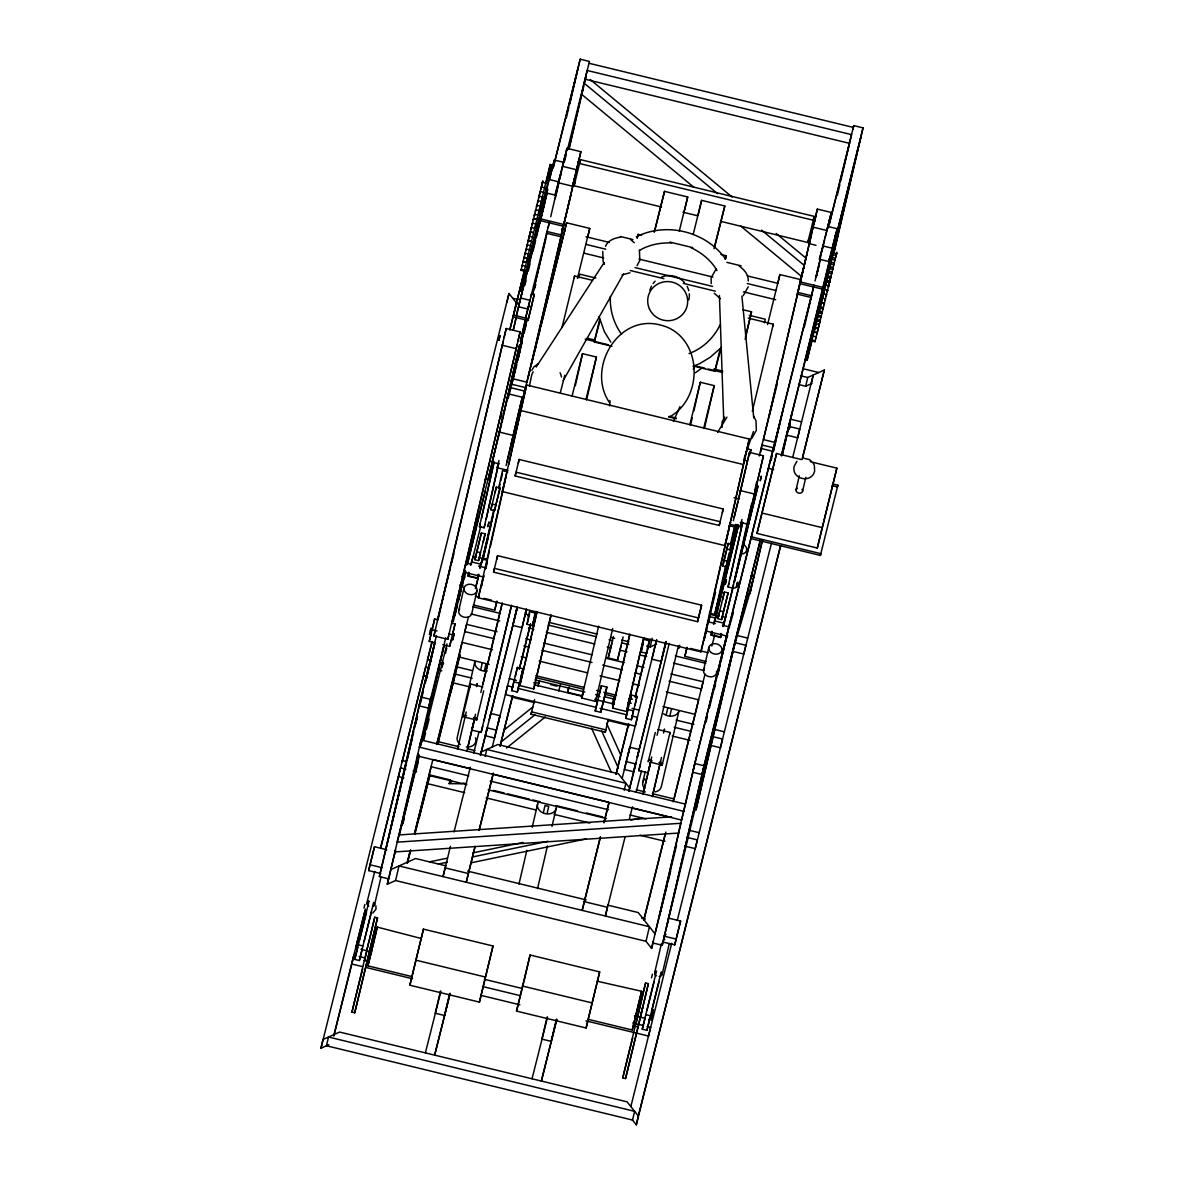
<?xml version="1.0" encoding="UTF-8"?>
<svg xmlns="http://www.w3.org/2000/svg" width="1184" height="1184" viewBox="0 0 1184 1184"><rect width="100%" height="100%" fill="white"/><g stroke="black" fill="none" stroke-linecap="round" stroke-linejoin="round"><path stroke-width="1.5" d="M609.597 405.934L609.982 400.577M507.951 470.344L497.236 467.739L498.967 460.502M574.344 277.752L574.566 275.961L592.474 280.312M742.827 309.69L751.529 311.792L745.15 339.26M729.522 524.127L740.237 526.732L741.968 519.48M773.048 325.985L773.285 324.209L748.214 318.126M409.871 985.221L423.443 929.129L493.003 946.001L479.431 1002.108L409.871 985.221L412.017 976.608L367.913 965.848L377.282 927.102L421.238 938.498M377.282 927.102L374.988 937.18M411.973 976.534L421.341 937.802M574.64 177.926L572.538 186.199L558.626 182.824L561.098 172.168M572.538 186.199L579.242 158.523L577.6 165.73M597.446 981.27L641.61 991.274L632.241 1030.021L588.182 1019.32L597.565 980.574M632.241 1030.021L641.61 991.274M640.455 1016.375L641.417 1012.246M816.013 245.31L809.057 243.623L815.746 215.947L814.104 223.14M822.969 246.997L824.597 239.79M527.043 624.353L529.47 611.654L535.035 613.001L532.608 625.7L527.043 624.353L529.648 613.667M641.121 652.044L643.548 639.345L649.113 640.692L646.686 653.39L641.121 652.044L643.297 643.134M520.99 270.337L521.182 269.419L524.882 270.322L524.704 271.24L520.99 270.337L526.155 249.025L529.87 249.898M522.144 265.438L521.966 266.37L522.144 265.423L525.859 266.326M811.306 340.814L815.006 341.717L815.184 340.785L811.484 339.897L812.446 335.916L816.161 336.789L815.983 337.736L816.161 336.789M817.138 332.778L813.438 331.875L817.152 332.748L816.96 333.74L820.172 320.39L816.457 319.488L817.152 316.676M483.708 690.834L476.649 720.035L462.737 716.66L463.077 714.958L466.555 715.802M470.285 685.728L470.625 684.026L482.806 686.986M476.649 720.035L476.989 718.333L473.511 717.489M651.748 757.035L650.46 762.215L662.152 765.056L662.478 763.354L659 762.511M669.7 734.139L670.04 732.437L657.86 729.477M819.15 324.564L818.943 325.615L819.15 324.534L815.436 323.661M525.148 253.169L524.926 254.264L525.134 253.184L528.848 254.072M525.933 250.12L530.343 231.916L532.815 232.508L530.343 231.931L530.062 233.218M526.954 245.946L527.191 244.807L530.906 245.68M817.256 316.439L820.971 317.312L821.208 316.172L817.493 315.27L818.188 312.428M526.954 245.976L527.191 244.777M528.227 240.559L531.942 241.447L528.227 240.53L527.99 241.743L540.23 191.556M529.396 386.28L531.527 375.861A15.274 14.785 5.5 0 1 533.17 371.82M820.956 317.342L821.208 316.158M529.278 236.267L529.026 237.496L529.278 236.238L532.992 237.14M819.313 307.988L823.028 308.861L823.294 307.633L819.58 306.73L818.884 309.572M823.028 308.891L823.294 307.603M824.079 304.584L824.345 303.311L820.645 302.379M531.409 227.55L531.113 228.926L531.409 227.565L535.124 228.453L535.834 225.537M532.474 223.169L532.193 224.56L532.489 223.154L536.189 224.042M825.426 298.916L825.13 300.292L825.411 298.945L821.711 298.042M826.491 294.55L826.195 295.926L826.506 294.52L822.776 293.647M824.079 304.614L824.36 303.282L820.645 302.408L819.935 305.28M534.665 214.26L534.339 215.784L534.65 214.289L538.38 215.162M535.76 209.805L535.434 211.329L535.76 209.775L539.475 210.678L538.735 213.668M825.722 281.822L829.436 282.695L829.777 281.17L826.062 280.268M536.87 205.261L536.515 206.889L536.87 205.276L540.585 206.164M537.98 200.747L537.625 202.375L537.98 200.718L541.695 201.62L540.955 204.654M827.172 275.754L830.887 276.627L815.006 341.717M829.436 282.724L829.777 281.141M827.927 272.868L831.642 273.741L831.997 272.113L828.282 271.21L829.022 268.161M830.872 276.656L830.532 278.24L826.817 277.367L821 300.928M539.845 193.332L540.23 191.586L543.944 192.459M829.022 268.354L832.737 269.227L833.122 267.525L829.407 266.652L830.147 263.588M831.627 273.77L831.997 272.083M832.737 269.227L833.107 267.554M830.147 263.825L833.862 264.698L834.232 262.966L830.532 262.064M540.955 188.804L541.354 186.954L545.069 187.856M542.08 184.201L542.494 182.351L546.194 183.254M540.97 188.774L541.354 186.983M833.847 264.728L834.246 262.937M831.257 259.266L834.972 260.14L835.371 258.334L831.656 257.461L832.411 254.368M836.437 253.983C838.08 247.5 834.528 261.842 836.156 255.33M834.972 260.14L835.371 258.349M499.145 463.876L492.189 462.189L508.365 393.872L522.277 397.247L506.959 462.1M501.986 422.274L508.365 393.872M484.952 524.394L484.108 527.783L479.476 526.658L494.039 461.804M481.562 518.178L494.098 462.337M484.108 527.783L498.671 462.929M486.195 519.302L497.931 467.073M490.857 509.742L492.13 504.088L495.844 504.976L494.572 510.644L490.857 509.742L496.303 487.142L500.018 488.03L494.572 510.644M495.03 492.796L496.303 487.142M486.461 558.937L482.894 558.064L493.713 509.904M498.508 488.489L502.519 470.655L507.862 471.957M490.072 528.745L494.483 509.12M499.293 487.719L500.092 484.152M500.891 480.586L502.49 473.452M506.101 465.564L522.277 397.247M715.55 592.518L700.898 651.851L478.306 597.816L526.643 384.992L749.235 439.042L731.016 520.161M485.381 568.794L489.421 550.782M490.235 547.186L505.997 476.93M508.824 464.32L526.643 384.992M493.565 572.153L494.409 568.379L698.456 617.915L697.613 621.689L493.565 572.153L497.546 555.666L701.594 605.202L697.613 621.689M515.173 475.938L516.017 472.164L720.064 521.7L719.221 525.474L515.173 475.938L519.14 459.451L723.187 508.987L722.344 512.761M496.703 559.44L497.546 555.666M518.296 463.225L519.14 459.451M575.291 385.836L582.513 353.661L596.425 357.05L586.628 399.822M693.898 410.863L700.306 382.254L714.218 385.644L704.421 428.416M700.898 651.851L749.235 439.042M724.001 560.372L727.716 561.275L726.443 566.929L722.728 566.026L728.175 543.426L731.89 544.329L730.617 549.983L726.902 549.08L728.175 543.426M733.34 520.723L749.516 452.406L763.428 455.781L747.252 524.098L740.296 522.41M749.516 452.406L738.89 498.198M709.408 613.046L714.766 614.348L725.585 566.189M730.38 544.788L734.391 526.939L729.033 525.652M721.544 586.82L729.152 552.928M729.966 549.361L735.56 524.379M730.572 549.346L730.365 550.234L730.765 548.74M751.677 503.466L732.674 588.122L728.042 586.998L742.605 522.144M730.128 578.517L742.664 522.677M734.761 579.642L763.428 455.781M754.978 489.584L756.606 482.376M478.528 574.906L477.64 578.488L468.361 576.238L469.16 572.76M437.917 743.774L459.821 655.004M477.64 578.488L478.44 575.01M486.476 560.091L482.909 559.218L485.825 546.46M483.768 575.868L481.385 586.317L482.273 582.735M750.094 453.206L750.893 449.728L747.296 448.854M709.438 614.215L714.781 615.502L717.696 602.76M721.53 633.899L720.642 637.466L711.362 635.216L712.161 631.738M720.642 637.466L721.441 633.988M328.856 1044.702L320.953 1048.254L322.98 1039.493L339.601 1032.063L627.12 1101.86L638.339 1116.038L636.296 1124.8L632.019 1119.398M380.834 873.555L368.653 870.595L370.015 864.764L374.514 846.738L386.68 849.698M374.514 846.738L368.653 870.595M353.824 955.251L351.781 964.013L362.511 966.618M506.944 302.26L508.972 293.499L516.994 303.637M362.422 948.325L359.374 960.535L354.741 959.41L369.008 901.216M434.35 642.66L429.259 641.417L434.661 618.936L438.065 619.75M432.338 628.941L434.661 618.936M402.205 761.786L425.707 666.947L429.274 667.82M359.374 960.535L373.641 902.341M431.065 697.272L388.633 878.839L379.368 876.589L421.134 697.08L436.482 635.512M382.062 865.77L421.785 695.023M426.462 678.713L434.824 642.764M429.984 664.313L435.002 642.734M374.588 904.724L380.996 877.152M531.542 306.094L527.99 320.464L513.146 316.868L516.283 303.43L519.066 304.11L547.733 189.307M516.298 304.244L516.698 302.497L513.146 316.868M517.097 300.825L519.421 290.82L522.203 291.501L521.434 294.831M546.742 188.093L521.448 290.687L519.598 290.228L550.264 164.502L552.129 164.946L548.399 180.974M351.944 1012.128L374.751 917.215L377.533 917.896L354.726 1012.794L351.944 1012.128L362.718 968.882M364.79 959.972L367.277 949.287M369.364 940.377L374.751 917.215M546.12 182.306L550.264 164.502M521.448 290.687L552.129 164.946M513.146 330.144L516.076 317.564M513.338 330.114L516.268 317.534M354.726 1012.794L377.533 917.896M537.492 231.058L537.906 229.311M544.684 202.227L545.084 200.481M547.126 191.719L547.541 189.973M540.022 222.844L547.319 192.267M653.405 941.236L651.614 948.414L646.02 941.31L395.589 880.526L387.286 884.241L395.604 849.934M566.233 118.311L568.749 107.522M569.578 103.926L575.439 78.766M569.77 103.911L580.175 59.2L589.44 61.45L567.225 150.56M404.366 815.776L418.574 754.652M420.675 745.668L444.089 645.014M410.404 790.572L418.352 756.428M421.696 742.042L444.281 644.999M549.45 221.852L525.622 318.037L527.975 308.58M502.771 416.872L488.134 479.772L485.04 479.032M503.6 413.275L519.495 344.973M520.338 341.377L525.356 319.813M530.698 297.08L531.483 293.75L534.265 294.416L531.142 307.855M442.86 644.718L449.654 646.375L455.07 623.879L451.666 623.05M507.137 398.875L519.687 344.944M520.516 341.347L525.533 319.784M452.747 633.884L455.07 623.879M395.589 880.526L398.993 865.933L649.409 926.717L646.02 941.31M458.726 610.559L463.995 587.9M511.651 384.223L510.837 387.716L524.749 391.105L525.563 387.597L511.651 384.223L515.04 370.622M526.836 319.384L512.998 378.806L526.91 382.195L580.856 151.685L566.944 148.311L559.514 178.932M532.696 294.18L546.949 232.952M548.207 227.55L549.465 222.148M550.708 216.746L558.67 182.528M517.497 360.794L521.271 344.588M525.459 326.577L527.132 319.369M555.207 198.72L558.981 182.514M559.81 178.917L561.497 171.71M563.584 162.711L566.944 148.311M521.271 345.521L518.03 358.885L520.235 350.005M524.201 332.941L525.874 325.748M534.665 288.008L535.494 284.412M534.842 287.978L535.686 284.382M527.99 320.464L534.265 294.416M568.823 149.317L587.19 70.463L851.533 134.636L840.684 181.137M569.001 149.288L583.638 86.388M584.482 82.791L586.154 75.598M485.114 533.895L478.588 560.58L474.873 559.692L481.4 532.992L485.114 533.895L483.25 541.872M481.4 532.992L474.873 559.692M478.588 560.58L480.438 552.602L476.738 551.7M464.705 632.463L466.6 624.368L497.058 631.753M476.974 591.053A6.675 5.195 13.1 0 1 466.156 593.051A6.675 5.195 13.1 0 1 468.331 584.319A6.675 5.195 13.1 0 1 476.974 591.053L471.706 613.712A6.675 5.195 13.1 0 1 462.722 616.775A6.675 5.195 13.1 0 1 459.703 608.754M531.823 362.363L574.566 178.695M577.082 167.891L580.856 151.685M535.005 350.316L536.234 345.062M564.531 231.546L566.574 222.784L589.75 228.408L587.723 237.17M457.527 749.146L466.259 711.998M480.719 669.715L482.362 662.714M473.319 604.98L494.72 610.174L496.762 601.413M421.356 938.083L423.443 929.129M484.434 670.618L486.062 663.617M466.792 751.411L475.524 714.248M467.71 748.081L474.325 719.665M517.29 607.259L480.393 755.451L487.201 728.545M489.214 719.739L490.694 713.434L499.959 715.684L498.124 723.557M517.112 606.741L512.776 625.389L522.04 627.638L526.377 608.99M516.357 610.974L517.156 607.584M485.114 756.472L486.757 749.472L625.877 783.246L624.249 790.246M496.362 730.099L494.527 737.972L485.262 735.723L487.098 727.849L496.362 730.099L499.959 715.684M525.637 613.223L526.658 609.464M440.389 991.23L435.268 1013.238L444.548 1015.487L449.668 993.48M474.976 846.59L466.23 882.258L475.169 846.382M511.74 690.686L513.797 681.806L519.362 683.168L517.304 692.048L511.74 690.686L517.393 667.391L522.958 668.753L520.886 677.633M515.321 676.271L517.393 667.391M519.835 685.595L537.048 611.743L519.835 685.595L533.747 688.97L551.063 615.177M533.747 688.97L550.96 615.118M531.039 714.189L531.586 711.85L605.779 729.862L605.246 732.2L531.039 714.189L534.635 699.626M479.431 1002.108L493.003 946.001M518.977 884.108L526.836 850.349M532.208 827.261L537.58 804.158M567.713 692.388L568.912 687.282L567.654 692.329L582.484 695.926L583.327 692.566M543.382 812.535L545.01 805.52L548.725 806.422L547.097 813.438M537.536 888.607L547.452 845.968M551.996 826.432L556.14 808.657M588.241 1019.38L586.095 1027.993L516.535 1011.106L530.092 955.014L599.652 971.901L597.58 980.87M524.26 980.115L530.092 955.014M595.212 710.948L601.324 685.728L606.889 687.075L600.776 712.309L595.212 710.948L597.728 700.144M598.808 696.532L601.324 685.728M600.776 712.309L606.889 687.075M642.542 643.09L626.499 711.48L612.587 708.106L629.784 634.254M629.888 634.313L612.587 708.106M547.052 1017.13L541.932 1039.138L551.211 1041.387L556.332 1019.38M626.499 711.48L643.696 637.628M625.818 718.392L627.875 709.497L633.44 710.859L631.383 719.739L625.818 718.392L631.472 695.082L637.036 696.444L634.979 705.324M629.414 703.962L631.472 695.082M600.303 837.058L582.173 910.392L600.51 836.851M646.612 646.109L650.164 646.967L652.192 638.206M626.218 761.623L624.382 769.496L633.662 771.746L635.497 763.872L626.218 761.623L629.814 747.208L639.079 749.457L637.244 757.331L665.882 643.104M627.979 755.081L629.814 747.208M656.232 640.514L651.896 659.162L661.16 661.412L665.512 642.764M655.492 644.747L656.676 639.656M655.699 644.481L656.513 640.988M628.793 791.474L666.133 641.491M664.757 646.997L665.941 641.906M642.764 782.269L645.221 771.672M586.095 1027.993L599.652 971.901M643.016 794.183L650.46 762.215M648.062 773.108L643.075 794.316M648.891 769.556L650.549 762.452M666.222 714.751L667.85 707.751M669.937 715.654L671.565 708.639M652.295 796.432L661.456 757.553M706.256 661.516L684.855 656.321L686.898 647.574M660.657 761.149L652.354 796.566M777.858 283.331L779.886 274.57L801.287 279.764M703.577 669.996L708.846 647.337M701.209 689.887L703.104 681.777L670.854 673.948M717.874 618.67L719.739 610.692L723.439 611.595L721.589 619.572L717.874 618.67L724.401 591.985L728.116 592.873L721.589 619.572M722.536 599.962L724.401 591.985M827.927 226.884L831.272 212.469L817.36 209.094L763.428 439.604L775.594 442.564M769.171 416.176L811.499 234.299M814.015 223.495L817.36 209.094M651.614 948.414L694.742 763.502L814.015 285.092M659.014 917.807L678.669 833.344M683.642 811.321L419.314 747.148L421.104 739.941L685.447 804.114L681.599 820.068L417.271 755.91M685.358 804.572L695.393 761.445M641.728 1012.142L625.552 1078.55L622.769 1077.869L645.576 982.957L648.358 983.638L642.557 1008.576M636.03 1023.938L645.576 982.957M714.263 689.236L715.521 683.849M717.608 674.85L726.399 637.11M717.8 674.821L720.316 664.046M721.145 660.45L729.092 626.292M625.552 1078.55L648.358 983.638M767.898 470.063L768.312 468.316L773.655 469.619M771.11 460.428L772.368 455.026M773.196 451.43L780.3 420.882M773.389 451.415L783.009 410.064M804.158 327.731L811.277 297.125M812.949 289.917L813.793 286.321M815.051 280.919L820.912 255.7M821.755 252.103L823.428 244.896M825.1 237.688L831.272 212.469M816.19 277.293L817.863 270.1M818.706 266.489L820.379 259.296M654.678 972.73L661.501 943.426M810.27 461.686L836.866 468.154L817.286 548.044L756.99 533.407L776.571 453.516L801.405 459.54M649.942 1018.122L646.893 1030.332L642.261 1029.207L656.528 971.013M652.976 942.997L662.241 945.261L704.021 765.752L760.306 539.978M776.571 453.516L756.99 533.407M704.672 763.695L662.241 945.261M837.325 195.508L839.841 184.734M852.954 129.115L853.782 125.622L863.047 127.872L834.246 251.659M735.678 639.36L695.94 810.108L738.372 628.556M646.893 1030.332L661.16 972.138M762.392 539.963L749.842 593.88L762.585 539.934M782.047 455.485L789.58 423.132M782.239 455.455L792.274 412.313M662.108 974.521L669.315 943.5M831.982 259.222L837.784 234.299L835.934 233.84L805.268 359.581L807.118 360.025L811.958 340.607M826.402 274.792L830.546 256.987M831.79 251.644L835.934 233.84M807.118 360.025L837.784 234.299M828.667 273.46L831.153 262.789M834.054 251.689L858.311 147.438M662.552 941.946L674.732 944.891L680.578 921.034L668.398 918.088M680.578 921.034L674.732 944.891M798.49 384.489L805.682 386.236L807.71 377.489L824.316 370.044L802.16 459.51M811.218 383.764L813.245 375.002L792.688 457.483M796.062 489.776L799.318 475.761M802.56 491.345L805.816 477.344M817.286 548.044L836.866 468.154M820.394 555.429L820.793 553.668L751.233 536.781L750.834 538.542L820.394 555.429L837.872 485.203L832.515 483.901M837.872 485.203L837.458 486.95L832.115 485.647M448.662 635.971L447.818 639.301L433.906 635.926L506.204 328.545L520.116 331.92L518.015 340.888M438.095 619.247L503.274 341.096M504.103 337.514L506.204 328.545M447.818 639.301L520.116 331.92M452.007 622.621L517.186 344.485M597.076 695.26L595.537 701.387L581.625 698.012L598.66 626.114M595.537 701.387L612.705 628.512M563.688 162.356L565.33 155.148L562.829 165.035M534.428 618.122L533.214 623.036L533.806 620.712M642.142 1009.552L642.69 1007.155L640.884 1014.688M828.016 226.514L829.658 219.321L827.157 229.208M542.494 182.514C543.974 176.209 540.511 190.476 542.154 183.949M391.282 826.121L413.778 731.564M414.622 727.997L417.168 717.297M420.557 703.03L423.102 692.314M425.234 683.405L431.598 656.646M385.703 850.112L406.497 762.703M407.34 759.136L412.432 737.721M415.836 723.454L417.538 716.32M394.553 854.152L395.412 850.586M399.23 834.528L418.322 754.252M420.024 747.119L440.862 658.896M500.98 415.895C499.367 422.806 502.904 407.903 501.276 414.829M477.122 522.159C475.539 528.922 479.061 514.108 477.418 521.093M488.252 524.867C486.639 531.779 490.176 516.875 488.548 523.802M414.888 834.394L429.644 775.357M482.776 726.058L481.148 732.363L471.868 730.114L474.429 719.369M480.837 692.492L502.208 602.937M482.909 684.396L502.134 603.796M481.148 732.363L511.488 605.187M484.049 720.686L511.414 606.045M650.652 762.141L648.092 772.9L638.812 770.651L669.167 643.46M657.061 735.279L678.432 645.709M725.688 582.498C724.075 589.425 727.612 574.521 725.984 581.433M760.676 478.928C759.062 485.854 762.6 470.951 760.972 477.862M736.818 585.207C735.234 591.97 738.757 577.141 737.114 584.141M357.139 943.248C354.164 955.888 360.424 929.632 357.45 942.272M555.104 195.094L563.584 162.297L554.304 160.047L545.824 192.844L555.104 195.094L559.884 177.437M551.492 171.754L554.304 160.047M524.882 285.329L526.17 279.957M528.316 271.003L530.032 263.84M533.037 251.304L535.612 240.559M536.47 236.978L545.069 201.147M374.647 938.631L371.406 952.01M507.507 398.638L526.421 319.828M532.43 294.742L545.75 239.227M507.492 399.215L526.406 320.405M661.501 206.993L574.077 185.77L580.486 159.648L814.207 216.376L807.814 242.498L720.39 221.275M611.98 346.276L594.25 341.969L599.755 319.058M637.258 237.94L638.117 234.373L641.639 235.231M684.174 211.67L687.712 196.988L664.52 191.364L654.722 230.88M698.086 215.044L701.624 200.362L724.8 205.986L714.559 247.293M725.378 259.34L726.221 255.774L720.938 254.486M693.543 366.078L714.825 371.243L720.331 348.333M660.524 911.754L676.523 845.213M705.975 722.299L707.262 716.897M709.438 707.899L724.578 644.954M829.673 257.994L828.711 261.516L819.432 259.266L827.912 226.47L837.192 228.719L835.179 237.081M666.77 926.598L733.843 647.204M828.711 261.516L837.192 228.719M478.292 574.921L477.33 577.955L468.05 575.705L468.894 572.257M470.566 565.33L473.2 556.184L476.279 556.939M477.33 577.955L478.173 574.506M479.831 567.595L482.465 558.448L479.372 557.694M476.456 686.587L477.167 683.568L476.53 686.098M621.112 645.68L617.486 660.213L608.221 657.964L613.401 636.474M617.486 660.213L623.11 636.933M663.528 733L664.52 729.048L663.884 731.579M731.253 546.756L731.771 544.61M721.293 633.914L720.331 636.948L711.051 634.698L711.895 631.235M713.567 624.323L716.202 615.177L719.28 615.932M720.331 636.948L721.16 633.484M722.832 626.573L725.466 617.426L722.373 616.686M832.796 252.828L836.496 253.731L836.096 255.418L832.382 254.664M526.85 262.286L523.136 261.383L522.943 262.36L523.136 261.383L526.836 262.3L527.502 259.577M527.842 258.201L524.142 257.298L523.935 258.319L524.142 257.298L527.842 258.216L528.508 255.463M441.987 667.643L443.29 662.3M445.465 653.405L446.768 648.077M453.294 621.393L465.46 571.591M467.192 564.472L475.879 528.908M454.848 615.769L457.468 605.068M458.341 601.502L460.946 590.816M461.819 587.249L465.741 571.191M467.488 564.058L485.336 490.946M450.912 692.27L460.058 654.811M462.737 716.66L470.625 684.026M562.03 327.48L574.566 275.961M578.887 277.796L579.76 274.17L595.804 278.062M532.608 625.7L536.086 611.447M693.365 369.186L694.224 365.619M646.686 653.39L650.164 639.138M745.476 336.67L751.529 311.792M655.285 732.496L648.24 761.682L648.566 759.98L652.044 760.824M764.376 322.818L765.249 319.192L749.206 315.299M662.152 765.056L670.04 732.437M752.314 411.248L773.285 324.209M812.786 334.554L816.116 320.879M542.494 182.351L538.72 197.891L539.09 196.174L542.82 197.047L542.065 200.096M539.845 209.183L540.57 206.179M830.532 262.034L831.286 258.985M827.172 275.724L827.912 272.72M836.496 253.731L828.341 287.164L828.667 285.655L824.967 284.752M430.044 632.197C427.868 640.825 432.634 621.674 430.414 630.391M492.189 462.189L501.587 424.05M370.992 953.682L367.913 965.848M479.476 526.658L480.304 523.269M453.605 636.03C455.81 627.328 451.03 646.523 453.235 637.821M468.361 576.238L469.249 572.656M471.143 564.502L480.734 526.258M479.994 568.424L492.929 516.194M481.178 564.206L482.495 558.848M495.844 504.976L500.018 488.03M482.894 558.064L490.664 526.895M510.926 445.051L520.605 405.905M482.909 559.218L488.193 537.876M507.166 471.202L502.164 491.538L724.756 545.572L730.602 521.848L703.977 640.352L706.626 629.636M478.306 597.816L483.738 575.779M485.795 568.468L487.127 563.11M560.417 392.363L564.753 375.328M572.079 396.033L582.513 353.661M585.991 399.408L596.425 357.05M533.969 619.854L534.295 618.536M689.872 424.627L700.306 382.254M690.509 425.041L692.255 417.982M703.784 428.001L714.218 385.644M719.221 525.474L723.187 508.987M698.456 617.915L701.594 605.202M734.198 517.26L738.032 501.661M749.561 455.085L750.893 449.728M708.402 622.503L710.607 613.578M722.728 566.026L726.902 549.08M714.766 614.348L737.07 524.468M714.781 615.502L737.232 524.764M714.144 623.494L738.579 524.734M711.362 635.216L712.25 631.649M715.343 619.158L738.313 526.347M811.158 235.335L809.057 243.623M728.042 586.998L728.87 583.608M723.409 625.744L733.518 584.733M734.154 582.321L758.012 485.943L734.332 582.143M723.735 624.974L733.014 587.501M789.669 427.261C787.863 434.439 791.637 419.21 789.832 426.388M320.953 1048.254L508.972 293.499M429.259 641.417L431.183 633.692M334.066 1034.535L365.353 909.016M366.7 903.644L374.736 871.365M380.552 848.055L431.968 641.846M437.325 620.327L450.497 567.476M451.178 564.753L453.872 553.994M509.742 329.862L519.421 290.82M519.598 290.228L524.009 272.572M333.814 1036.118L352.58 960.816M355.718 948.266L365.101 910.6M380.745 847.848L398.638 776.127M427.69 659.577L432.16 641.639M509.949 329.64L513.072 317.09M354.741 959.41L357.79 947.2M359.522 940.229L366.478 912.316M553.061 167.921L580.175 59.2M434.883 642.512L419.092 705.842L428.371 708.091L445.761 637.762M547.023 192.711L516.342 315.788L520.62 298.013L529.899 300.277L527.857 309.024L518.592 306.774M553.254 167.758L578.132 67.962M379.368 876.589L381.677 867.324M364.154 941.354L371.554 911.71M564.561 161.261L566.337 154.127M583.431 87.142L581.64 94.35L693.75 187.176M586.021 76.042L584.215 83.25L717.622 193.688M517.156 362.171L518.844 355.392M387.286 884.241L389.077 877.078M399.171 835.608L419.462 755.229M422.851 740.636L446.975 643.874M451.888 624.16L465.297 570.407M466.629 565.034L492.1 462.885M508.173 398.386L516.846 364.598M449.654 646.375L451.193 640.189M497.931 465.001L497.236 467.739M570.718 195.597L560.683 236.696L546.416 233.233M475.361 588.611L478.943 574.27M482.066 561.704L482.968 558.123M520.516 407.488L566.574 222.784M407.296 862.218L409.975 851.459M414.444 833.551L432.9 759.506L470.522 768.638M436.674 744.366L468.524 616.642M476.012 586.613L478.321 577.333M482.258 561.497L483.235 557.62M520.708 407.281L525.193 389.344M528.316 376.793L530.136 369.497M530.994 366.034L539.963 330.07M540.836 326.592L564.975 229.74L561.497 228.897M407.326 863.032L410.596 849.934M414.622 833.802L429.363 774.676M437.399 742.427L459.288 654.634M462.041 783.778L449.18 783.63L450.038 780.226M457.572 749.294L458.445 745.831M494.72 610.174L496.954 601.206M577.437 278.418L589.75 228.408M450.453 846.338L443.038 876.619L445.08 867.872L468.272 873.496M454.02 831.997L470.329 767.202M473.704 753.068L479.076 731.549M489.865 717.83L517.482 607.081M492.292 746.986L526.554 609.568M479.002 830.443L493.314 773.048M500.018 746.142L512.539 695.911M519.258 669.004L530.432 624.16M479.194 830.236L493.062 774.632M500.225 745.935L512.746 695.704M519.45 668.797L530.624 623.953M425.382 1052.887L440.907 991.245M517.304 692.048L522.958 668.753M538.01 686.232L539.43 680.4M558.789 691.056L560.491 684.234M516.535 1011.106L523.831 981.832M608.221 657.964L611.847 643.43M605.246 732.2L608.398 719.384M612.202 704.243L613.948 697.258M532.045 1078.772L547.556 1017.13M603.884 822.717L608.798 802.989M615.961 774.277L628.482 724.06M635.186 697.154L646.36 652.31M647.263 648.714L648.151 645.132M604.077 822.51L609.005 802.767M616.154 774.07L628.674 723.853M635.379 696.947L646.568 652.103M541.325 1081.022L556.687 1019.424M631.383 719.739L637.036 696.444M541.473 1080.992L556.835 1019.38M622.133 778.51L656.395 641.092M628.911 791.371L636.03 762.792M625.034 837.103L605.35 916.031L607.392 907.27L584.2 901.646M629.311 819.372L632.434 806.822M636.015 792.466L641.58 770.725M684.855 656.321L687.09 647.352M767.572 324.579L779.886 274.57M806.807 254.708L799.629 283.598L822.821 289.222L823.235 287.475L800.044 281.851M804.365 265.216L797.187 294.106L811.454 297.569M740.932 523.994L740.237 526.732M643.8 919.628L665.245 833.625M673.178 801.775L705.028 674.051M711.865 646.02L714.825 634.742M759.255 455.944L777.148 384.208M643.978 919.894L665.867 832.1M673.903 799.836L695.348 713.834M760.572 452.258L761.46 448.662M723.439 611.595L728.116 592.873M816.25 276.124L818.928 265.379M828.312 227.757L853.782 125.622M812.875 290.258L692.699 772.249L701.979 774.499L760.498 539.786M816.442 275.931L819.121 265.172M829.407 223.968L849.505 143.338L585.162 79.224M667.08 885.44L655.018 933.821L638.191 912.538L607.673 905.124M667.968 881.858L670.647 871.098M622.769 1077.869L632.685 1038.087M781.307 455.766L830.413 258.645M836.244 235.379L863.047 127.872M781.499 455.559L805.623 358.811M836.437 235.172L861.02 136.634M814.163 331.772L824.301 291.146M825.174 287.608L827.823 277.012M642.261 1029.207L645.31 1016.997M647.041 1010.026L653.997 982.113M651.674 1011.151L659.074 981.506M630.85 1106.581L671.728 943.204M677.352 920.101L771.42 543.352M638.339 1116.038L780.508 545.794M802.412 457.927L824.316 370.044M636.296 1124.8L780.7 545.572M433.906 635.926L434.75 632.596M415.732 771.983L418.411 761.371M423.768 740.163L425.544 733.103M426.447 729.566L429.111 718.954M437.68 743.552L453.738 679.912M419.092 818.366L429.851 775.742M654.175 232.33L664.52 191.364M679.246 231.191L687.712 196.988M693.158 234.565L701.624 200.362M581.625 698.012L583.164 691.87M714.011 248.744L724.8 205.986M471.868 730.114L473.496 723.809M638.812 770.651L640.44 764.346M678.891 648.403L679.705 645.25M401.998 825.263L403.862 818.144M402.841 823.886L404.247 818.544M415.91 828.637L423.857 798.342M407.4 862.914L410.685 850.438M558.626 182.824L559.07 181.211M369.082 940.732L366.996 949.42M546.312 191.083L547.26 187.546M549.184 180.486L551.093 173.426M580.486 159.648L579.435 163.481L813.171 220.209L814.207 216.376M574.077 185.77L575.128 181.936M594.25 341.969L599.918 321.042M637.155 237.91L638.117 234.373M725.274 259.311L726.221 255.774M714.825 371.243L721.441 346.823M807.814 242.498L808.85 238.665M819.432 259.266L823.265 245.147M831.582 250.919L833.506 243.86M729.314 626.691L733.384 612.72M725.57 641.906L727.612 634.92M737.055 634.195L753.882 576.534L750.789 575.779M734.332 645.902L751.159 588.241M468.05 575.705L469.012 572.671M711.051 634.698L712.013 631.664M744.085 458.46L753.424 431.553M673.415 421.43L679.927 406.645M623.48 273.963L563.184 380.612M637.036 265.645L639.819 260.465L639.419 250.253M364.864 904.472L363.976 908.069M748.258 286.794L743.241 295.704M724.638 417.168L722.062 421.948L722.092 427.38M652.384 974.269L651.496 977.866M720.079 324.83C713.893 337.884 702.645 348.644 689.014 353.587M605.512 246.287C607.954 240.189 614.6 238.088 620.52 237.081M531.808 370.355L533.88 366.907L538.32 363.74M716.187 268.886L711.155 277.781L711.199 283.642M751.722 438.524L756.369 430.28L755.999 420.823L753.557 415.998M796.965 461.301L794.198 466.2C790.956 479.106 811.558 484.108 814.607 471.143L814.385 465.519L812.934 462.648M717.667 432.367L726.887 417.138M536.219 366.996L604.092 262.641M719.487 349.147L710.208 357.287L699.64 363.68L693.054 366.241M503.999 730.114L532.815 706.996M449.18 783.63L452.036 781.336M500.595 742.353L534.887 714.84M506.545 748.051L545.306 716.942M669.093 417.182C705.22 397.735 702.319 334.495 659.888 324.904C617.796 313.834 586.095 369.038 609.597 402.738M695.363 372.768L701.106 368.653M372.827 913.086L376.024 909.09L375.89 905.76M639.375 250.49C648.95 244.674 660.406 242.557 671.52 242.942M805.682 386.236L812.002 383.409M650.164 646.967L656.484 644.14M481.222 751.944L497.828 744.514L618.403 773.774L629.607 787.967M390.69 869.648L415.599 858.504L446.116 865.904M636.282 236.83C666.222 221.748 705.412 231.28 725.111 258.393M630.006 272.794L622.029 274.866M429.496 861.863L447.463 858.134M472.638 852.909L522.988 842.46M630.88 820.068L641.669 817.833M438.376 864.024L447.374 862.159M472.549 856.935L548.059 841.262M471.188 862.781L586.272 838.879M671.609 816.812L399.008 834.942L397.202 842.15L680.859 823.28L678.58 833.062L394.923 851.932M533.673 682.813L539.164 683.094M803.995 458.282L809.516 459.614L811.543 461.405M588.996 63.255L853.324 127.428M562.444 166.322L576.356 169.697M812.875 227.121L826.787 230.495M549.05 179.48L558.315 181.729M822.658 245.887L831.923 248.152M682.916 212.188L697.184 215.651M669.833 242.084L692.744 247.634M620.505 236.548L632.922 239.553M726.887 262.374L741.08 265.808M563.54 224.427L540.348 218.803L539.934 220.55L563.125 226.188M586.036 236.756L609.316 242.424M747.282 275.902L777.74 283.302M546.816 231.472L561.083 234.935M797.602 292.359L811.869 295.822M586.021 244.407L605.734 249.188M747.282 283.553L775.949 290.509M638.931 259.089L712.946 277.056M583.993 253.169L603.692 257.949M743.448 291.871L775.698 299.7M818.529 311.007L822.244 311.895L821.992 313.109L818.292 312.206L821.992 313.138L822.244 311.895L818.529 311.022M635.024 267.584L712.561 286.395M630.199 270.5L663.884 278.669M683.39 283.405L715.314 291.16M529.13 249.276L530.98 249.735M814.799 318.629L816.649 319.073M512.716 298.235L518.089 299.537M802.678 368.624L818.78 372.531M528.33 306.36L531.113 307.041M800.532 375.742L807.71 377.489M513.56 315.107L528.404 318.718M587.279 338.239L594.412 339.971M713.908 368.979L722.832 371.154M585.177 339.142L608.354 344.781M693.972 365.56L704.672 368.15M708.239 369.023L722.506 372.486M502.031 345.225L515.943 348.599M790.838 419.254L801.568 421.859M789.047 426.462L799.777 429.067L797.735 437.814L787.005 435.224M669.123 416.339L676.256 418.056M669.049 416.975L676.168 418.707M774.247 447.966L762.067 445.006L761.253 448.514L773.433 451.459M743.552 460.028L747.134 460.887M520.368 410.419L742.975 464.454M498.967 431.997L512.879 435.372M740.118 490.531L754.03 493.92M734.036 497.68L739.393 498.967M761.756 512.968L822.036 527.605M709.852 616.657L715.077 617.93M471.395 561.882L480.674 564.132M714.396 620.875L723.676 623.124M466.082 563.051L471.469 564.368M478.632 566.1L485.81 567.846M708.15 621.822L715.328 623.568M722.506 625.3L729.67 627.046M736.936 635.482L747.652 638.087M463.847 572.212L483.575 577.008M705.916 630.983L727.435 636.208M461.582 576.282L465.164 577.156M735.131 642.69L745.861 645.295L743.818 654.056L733.103 651.452M459.54 585.044L463.122 585.902M475.361 596.218L478.928 597.076M484.271 598.379L491.404 600.11M690.464 648.432L708.298 652.769M549.095 622.429L596.958 634.047M611.151 637.495L614.703 638.354M621.792 640.085L628.882 641.802M472.875 606.77L499.752 613.297M548.133 625.048L596.514 636.785M609.05 639.834L612.631 640.707M621.585 642.882L628.763 644.614M675.339 655.921L705.797 663.321M471.084 613.978L499.752 620.949M528.419 627.905L533.792 629.207M546.327 632.256L594.708 643.992M607.259 647.041L610.84 647.914M619.794 650.09L626.958 651.822M639.508 654.87L646.671 656.602M673.548 663.129L704.006 670.529M525.726 638.709L531.098 640.026M543.634 643.06L592.015 654.811M606.341 658.289L624.264 662.64M636.814 665.674L643.978 667.421M464.794 631.575L493.462 638.531M523.92 645.916L529.292 647.234M541.843 650.268L592.015 662.448M602.76 665.053L622.473 669.848M635.009 672.882L640.381 674.199M669.049 681.155L701.298 688.984M431.968 629.74L437.074 630.983M448.973 633.869L452.377 634.698M492.559 649.779L462.1 642.379L458.711 656.972L489.17 664.372M521.226 656.735L526.599 658.038M539.149 661.086L587.516 672.823M600.066 675.872L619.78 680.652M632.315 683.701L639.478 685.432M666.355 691.959L698.604 699.788L695.215 714.381L662.966 706.552M535.745 675.679L584.126 687.416M596.662 690.464L600.258 691.338M603.84 692.211L616.376 695.245M628.926 698.294L632.508 699.167M535.494 677.529L583.638 689.221M605.054 694.416L615.754 697.006M534.946 679.853L584.881 691.989M595.582 694.579L599.148 695.452M604.506 696.74L615.206 699.344M627.698 702.378L631.264 703.237M550.56 684.604L557.057 686.172M596.706 695.792L599.948 696.592M509.327 678.639L516.446 680.371M534.236 684.692L582.262 696.34M594.708 699.374L603.292 701.49M603.603 701.52L614.274 704.11M632.064 708.432L639.182 710.163M427.498 659.74L431.08 660.613M440.019 662.774L443.6 663.647M456.106 666.681L472.194 670.588M676.02 720.064L693.898 724.401M715.358 729.61L724.297 731.786M512.864 687.149L507.536 685.847L505.494 694.608L635.334 726.132L637.377 717.371L632.049 716.068M518.207 688.437L596.47 707.44M600.022 708.298L626.706 714.781M438.228 669.981L441.795 670.854M456.106 674.318L472.194 678.225M674.229 727.272L690.316 731.179M711.776 736.389L722.506 738.994L720.464 747.755L709.734 745.15M423.665 675.709L427.246 676.567M452.273 682.65L470.152 686.986M511.281 696.976L534.517 702.615M607.821 720.405L629.281 725.614M672.186 736.034L690.065 740.37M421.134 697.08L430.414 699.33M694.742 763.502L704.021 765.752M437.399 741.48L458.889 746.704M467.858 748.88L475.021 750.626M636.282 789.758L645.236 791.933M652.399 793.68L673.903 798.904M492.026 773.862L608.487 802.13M633.573 808.213L667.613 816.486M468.731 775.846L431.109 766.714L429.067 775.476L466.688 784.607M490.235 781.07L608.487 809.767M629.992 814.992L646.109 818.899M402.338 760.646L405.92 761.519M690.198 830.517L699.137 832.692M405.905 769.156L400.547 767.854L398.505 776.615L403.877 777.918M413.068 770.888L416.635 771.761M429.156 774.795L450.616 780.004M463.122 783.038L466.703 783.912M493.521 790.424L504.251 793.028M507.818 793.902L529.278 799.096M532.859 799.97L540.008 801.701M556.095 805.608L577.555 810.818M586.494 812.994L602.582 816.901M686.616 837.295L697.346 839.9L695.304 848.662L684.574 846.057M488.193 789.817L606.445 818.529M427.113 783.556L464.661 792.673M486.121 797.883L536.174 810.034M554.053 814.37L589.824 823.043M639.878 835.208L664.905 841.276M467.65 871.128L586.139 899.899M641.802 918.148L645.384 919.021M370.015 864.764L382.18 867.709M663.913 936.1L676.079 939.06M358.13 944.817L362.778 945.942M645.65 1014.599L650.297 1015.739M415.702 960.12L485.277 977.007M522.366 986.006L591.926 1002.892M360.987 949.346L371.717 951.951M484.36 979.301L521.892 988.403M634.535 1015.754L645.265 1018.358M648.847 1019.232L652.414 1020.09M359.196 956.554L364.554 957.856M482.554 986.509L520.102 995.611M632.744 1022.961L643.474 1025.566M647.041 1026.439L650.623 1027.298L648.58 1036.059L586.006 1020.86M363.962 960.461L366.744 961.142M634.787 1026.202L637.569 1026.883M366.093 967.476L412.58 978.768M480.512 995.256L519.85 1004.802M690.997 247.663C701.564 252.651 711.155 260.302 717.001 270.544M590.283 79.565L732.186 197.062M776.171 233.485L805.978 258.156M761.608 230.11L804.188 265.364M740.577 225.937L801.598 276.464M738.994 265.838C743.848 269.478 748.732 274.362 748.229 280.934M720.42 298.738L714.204 293.232M630.569 239.508L634.269 242.75M525.311 612.291L528.523 616.346M621.556 334.258C613.697 323.365 609.701 309.956 610.352 296.533M610.811 342.117L604.343 331.579L599.104 316.646M604.447 264.298L603.13 261.694L602.73 251.467M606.504 723.172L620.682 754.8M601.738 731.076L618.285 767.942M591.556 728.16L611.21 771.953M741.894 296.089L753.764 418.026M723.779 421.415L719.413 295.452M655.122 791.889A9.546 7.43 13.1 0 0 661.308 786.768L678.965 710.874A9.546 7.43 13.1 0 1 663.499 713.745M644.703 788.603A9.546 7.43 13.1 0 1 644.91 778.968M475.465 737.839A9.546 7.43 13.1 0 1 466.363 746.971M460.339 744.603A9.546 7.43 13.1 0 1 457.261 737.232L474.932 661.353A9.546 7.43 13.1 0 0 487.275 670.958M556.184 806.052A9.546 7.43 13.1 0 1 545.069 813.615A9.546 7.43 13.1 0 1 538.764 801.82M738.668 582.38A6.675 5.195 13.1 0 1 733.518 588.122M743.759 544.758A6.675 5.195 13.1 0 1 746.601 550.382A6.675 5.195 13.1 0 1 741.436 554.068M716.557 671.106A6.675 5.195 13.1 0 1 708.816 676.626A6.675 5.195 13.1 0 1 704.554 668.19M661.53 972.227A3.818 2.975 13.1 0 1 659.148 976.637M656.306 975.942A3.818 2.975 13.1 0 1 655.24 971.694M664.727 939.756A3.818 2.975 13.1 0 1 663.676 938.838M664.698 934.753A3.818 2.975 13.1 0 1 666.059 934.428M374.573 903.555A3.818 2.975 13.1 0 1 372.99 906.5M368.786 906.145A3.818 2.975 13.1 0 1 368.757 901.157M802.042 489.332A3.345 2.605 13.1 0 1 801.154 492.899A3.345 2.605 13.1 0 1 796.566 491.789A3.345 2.605 13.1 0 1 797.454 488.222M560.076 372.827A15.274 14.785 5.5 0 1 561.453 376.986M649.868 290.42A20.039 19.536 15.5 0 1 651.481 286.114M653.109 283.509A20.039 19.536 15.5 0 1 655.122 281.2M661.59 277.012A20.039 19.536 15.5 0 1 684.5 282.576M687.12 286.395A20.039 19.536 15.5 0 1 688.777 290.761M689.28 293.765A20.039 19.536 15.5 0 1 688.822 299.878M651.141 1018.802L653.346 1009.745L651.141 1018.802M498.893 340.282L499.988 335.797L498.893 340.282M521.152 345.684L522.248 341.214L521.152 345.684M818.144 328.693L817.937 329.7L818.144 328.664L814.444 327.776L818.144 328.693M820.172 320.39L819.95 321.486L816.235 320.612L819.95 321.486L820.172 320.361M533.57 218.744L533.259 220.18L533.57 218.714L537.284 219.617L533.57 218.744M827.572 290.124L827.276 291.545L827.586 290.095L823.872 289.192L827.572 290.124M328.516 1037.021L326.488 1045.768L632.552 1120.064L634.594 1111.317L328.516 1037.021M450.024 993.539L434.661 1055.136L450.172 993.494M711.007 652.488A6.675 5.195 13.1 0 0 721.84 650.49A6.675 5.195 13.1 0 0 713.182 643.756A6.675 5.195 13.1 0 0 711.007 652.488M649.454 308.935A20.039 19.536 15.5 0 0 683.923 312.768A20.039 19.536 15.5 0 0 669.67 281.688A20.039 19.536 15.5 0 0 649.454 308.935"/></g></svg>
